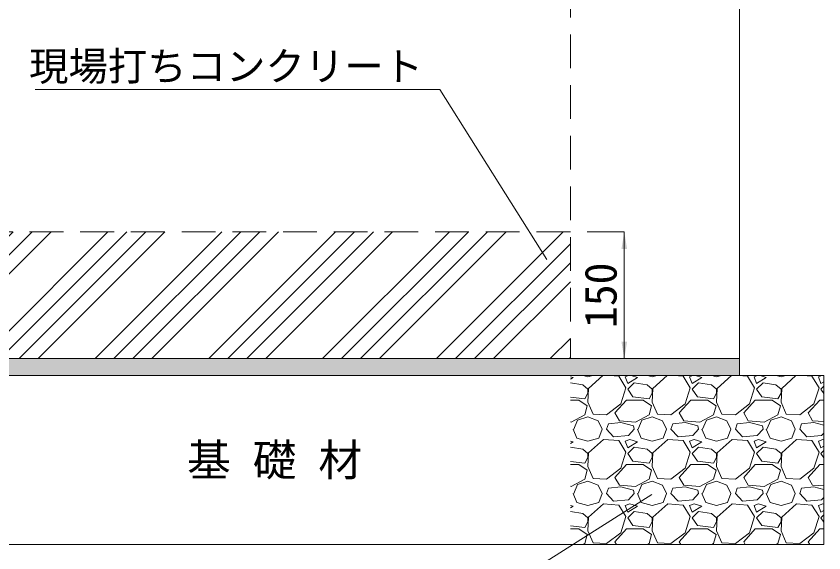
# Model space of a CAD drawing. Units: millimetres at full size; details may follow other scales. Extents: x 77366 to 106166, y -28085 to 6898.
# Drawn here: x 103085 to 104041, y -11102 to -10466 of the extents above; entities that cross this region are included whole.
import ezdxf
from ezdxf.enums import TextEntityAlignment as Align

# ---------------------------------------------------------------- set-up
doc = ezdxf.new("R2010")
doc.units = ezdxf.units.MM
doc.header["$LTSCALE"] = 50
doc.linetypes.add('USER2', pattern=[1.2, 0.8, -0.4])
for name, color, linetype, lineweight in [('ハッチング', 7, 'Continuous', 9), ('受枠', 3, 'USER2', 9), ('基礎', 7, 'Continuous', 5), ('寸法線', 7, 'Continuous', 13), ('引出線', 4, 'Continuous', 13), ('本体', 2, 'Continuous', 20)]:
    doc.layers.add(name, color=color, linetype=linetype, lineweight=lineweight)
doc.layers.add('モルタル', color=7, linetype='Continuous')
doc.layers.add('文字', color=7, linetype='Continuous')
doc.styles.add('ＭＳ ゴシック', font='')
doc.styles.get('ＭＳ ゴシック').set_extended_font_data('MS Gothic')

# ---------------------------------------------------------------- blocks, each defined once
blk = doc.blocks.new('filled_arrow')
at = {"color": 0, "linetype": 'Continuous', "lineweight": -2}
blk.add_solid([(7.5, 1.25), (0, 0), (7.5, -1.25)], dxfattribs=at)

msp = doc.modelspace()

# ---------------------------------------------------------------- hatches: boundary and pattern name
at = {"layer": 'ハッチング'}
h = msp.add_hatch(dxfattribs=at)
h.set_pattern_fill('USER', color=256, style=0, pattern_type=2)
h.set_pattern_definition([(45, (23900, -13638.4), (-67.35192, 67.35192), []), (45, (23922.45, -13638.4), (-67.35192, 67.35192), []), (45, (23944.9, -13638.4), (-67.35192, 67.35192), []), (45, (23967.35, -13638.4), (-67.35192, 67.35192), [])])
h.paths.add_polyline_path([(103040.8, -10721.94), (103040.8, -10871.94), (103740.8, -10871.94), (103740.8, -10721.94)])
at = {"layer": 'モルタル'}
msp.add_hatch(color=256, dxfattribs=at).paths.add_polyline_path([(103940.8, -10891.94), (103940.8, -10871.94), (102840.8, -10871.94), (102840.8, -10891.94)])

# ---------------------------------------------------------------- linework, layer by layer
at = {"layer": '受枠', "linetype": 'Continuous', "lineweight": 20}
msp.add_line((104040.8, -10891.94), (104040.8, -11091.94), dxfattribs=at)
at = {"layer": '基礎', "color": 3, "lineweight": 20}
for p, q in [((102740.8, -10891.94), (104040.8, -10891.94)), ((102740.8, -11091.94), (104040.8, -11091.94))]:
    msp.add_line(p, q, dxfattribs=at)
at = {"layer": '基礎'}
for p, q in [((103744.02, -10894.4), (103740.8, -10893.32)), ((103740.8, -10896.34), (103744.02, -10894.4)), ((103755.77, -10891.94), (103761.55, -10893.64)), ((103761.55, -10893.64), (103767.33, -10891.94)), ((103779.2, -10891.94), (103762.31, -10907.35)), ((103798.13, -10892.88), (103786.87, -10891.94)), ((103806.51, -10906.59), (103798.13, -10892.88)), ((103809.71, -10891.94), (103805.75, -10893.64)), ((103805.75, -10893.64), (103808.79, -10901.26)), ((103808.79, -10901.26), (103820.22, -10894.4)), ((103820.22, -10894.4), (103812.84, -10891.94)), ((103831.97, -10891.94), (103837.75, -10893.64)), ((103837.75, -10893.64), (103843.53, -10891.94)), ((103855.4, -10891.94), (103838.51, -10907.35)), ((103874.33, -10892.88), (103863.07, -10891.94)), ((103882.71, -10906.59), (103874.33, -10892.88)), ((103885.91, -10891.94), (103881.95, -10893.64)), ((103881.95, -10893.64), (103884.99, -10901.26)), ((103884.99, -10901.26), (103896.42, -10894.4)), ((103896.42, -10894.4), (103889.04, -10891.94)), ((103908.17, -10891.94), (103913.95, -10893.64)), ((103913.95, -10893.64), (103919.73, -10891.94)), ((103931.6, -10891.94), (103914.71, -10907.35)), ((103950.53, -10892.88), (103939.27, -10891.94)), ((103958.91, -10906.59), (103950.53, -10892.88)), ((103962.11, -10891.94), (103958.15, -10893.64)), ((103958.15, -10893.64), (103961.19, -10901.26)), ((103961.19, -10901.26), (103972.62, -10894.4)), ((103972.62, -10894.4), (103965.24, -10891.94)), ((103984.37, -10891.94), (103990.15, -10893.64)), ((103990.15, -10893.64), (103995.93, -10891.94)), ((104007.8, -10891.94), (103990.91, -10907.35)), ((104026.73, -10892.88), (104015.47, -10891.94)), ((104035.11, -10906.59), (104026.73, -10892.88)), ((104038.31, -10891.94), (104034.35, -10893.64)), ((104034.35, -10893.64), (104037.39, -10901.26)), ((103755.45, -10902.78), (103740.8, -10900.58)), ((103761.55, -10908.12), (103755.45, -10902.78)), ((103800.41, -10925.64), (103806.51, -10906.59)), ((103816.41, -10900.5), (103808.79, -10908.12)), ((103831.65, -10902.78), (103816.41, -10900.5)), ((103837.75, -10908.12), (103831.65, -10902.78)), ((103876.61, -10925.64), (103882.71, -10906.59)), ((103892.61, -10900.5), (103884.99, -10908.12)), ((103907.85, -10902.78), (103892.61, -10900.5)), ((103913.95, -10908.12), (103907.85, -10902.78)), ((103952.81, -10925.64), (103958.91, -10906.59)), ((103968.81, -10900.5), (103961.19, -10908.12)), ((103984.05, -10902.78), (103968.81, -10900.5)), ((103990.15, -10908.12), (103984.05, -10902.78)), ((104029.01, -10925.64), (104035.11, -10906.59)), ((104037.39, -10901.26), (104040.8, -10899.22)), ((104040.8, -10904.71), (104037.39, -10908.12)), ((103757.74, -10919.55), (103761.55, -10912.69)), ((103762.31, -10907.35), (103761.55, -10923.36)), ((103761.55, -10912.69), (103761.55, -10908.12)), ((103808.79, -10908.12), (103814.89, -10917.26)), ((103833.94, -10919.55), (103837.75, -10912.69)), ((103838.51, -10907.35), (103837.75, -10923.36)), ((103837.75, -10912.69), (103837.75, -10908.12)), ((103884.99, -10908.12), (103891.09, -10917.26)), ((103910.14, -10919.55), (103913.95, -10912.69)), ((103914.71, -10907.35), (103913.95, -10923.36)), ((103913.95, -10912.69), (103913.95, -10908.12)), ((103961.19, -10908.12), (103967.29, -10917.26)), ((103986.34, -10919.55), (103990.15, -10912.69)), ((103990.91, -10907.35), (103990.15, -10923.36)), ((103990.15, -10912.69), (103990.15, -10908.12)), ((104037.39, -10908.12), (104040.8, -10913.22)), ((103740.8, -10917.51), (103757.74, -10919.55)), ((103740.8, -10921.07), (103750.88, -10921.07)), ((103750.88, -10921.07), (103760.79, -10927.93)), ((103761.55, -10923.36), (103767.65, -10937.83)), ((103783.65, -10938.6), (103800.41, -10925.64)), ((103793.55, -10936.31), (103807.27, -10921.07)), ((103807.27, -10921.07), (103827.08, -10921.07)), ((103814.89, -10917.26), (103833.94, -10919.55)), ((103827.08, -10921.07), (103836.99, -10927.93)), ((103837.75, -10923.36), (103843.85, -10937.83)), ((103859.85, -10938.6), (103876.61, -10925.64)), ((103869.75, -10936.31), (103883.47, -10921.07)), ((103883.47, -10921.07), (103903.28, -10921.07)), ((103891.09, -10917.26), (103910.14, -10919.55)), ((103903.28, -10921.07), (103913.19, -10927.93)), ((103913.95, -10923.36), (103920.05, -10937.83)), ((103936.05, -10938.6), (103952.81, -10925.64)), ((103945.95, -10936.31), (103959.67, -10921.07)), ((103959.67, -10921.07), (103979.48, -10921.07)), ((103967.29, -10917.26), (103986.34, -10919.55)), ((103979.48, -10921.07), (103989.39, -10927.93)), ((103990.15, -10923.36), (103996.25, -10937.83)), ((104012.25, -10938.6), (104029.01, -10925.64)), ((104022.15, -10936.31), (104035.87, -10921.07)), ((104035.87, -10921.07), (104040.8, -10921.07)), ((103760.79, -10927.93), (103757.74, -10938.6)), ((103836.99, -10927.93), (103833.94, -10938.6)), ((103913.19, -10927.93), (103910.14, -10938.6)), ((103989.39, -10927.93), (103986.34, -10938.6)), ((103757.74, -10938.6), (103741.74, -10946.98)), ((103744.79, -10955.36), (103749.36, -10944.69)), ((103749.36, -10944.69), (103761.55, -10940.88)), ((103761.55, -10940.88), (103773.74, -10945.45)), ((103767.65, -10937.83), (103783.65, -10938.6)), ((103798.89, -10945.45), (103793.55, -10936.31)), ((103833.94, -10938.6), (103817.94, -10946.98)), ((103820.99, -10955.36), (103825.56, -10944.69)), ((103825.56, -10944.69), (103837.75, -10940.88)), ((103837.75, -10940.88), (103849.94, -10945.45)), ((103843.85, -10937.83), (103859.85, -10938.6)), ((103875.09, -10945.45), (103869.75, -10936.31)), ((103910.14, -10938.6), (103894.14, -10946.98)), ((103897.19, -10955.36), (103901.76, -10944.69)), ((103901.76, -10944.69), (103913.95, -10940.88)), ((103913.95, -10940.88), (103926.14, -10945.45)), ((103920.05, -10937.83), (103936.05, -10938.6)), ((103951.29, -10945.45), (103945.95, -10936.31)), ((103986.34, -10938.6), (103970.34, -10946.98)), ((103973.39, -10955.36), (103977.96, -10944.69)), ((103977.96, -10944.69), (103990.15, -10940.88)), ((103990.15, -10940.88), (104002.34, -10945.45)), ((103996.25, -10937.83), (104012.25, -10938.6)), ((104027.49, -10945.45), (104022.15, -10936.31)), ((103741.74, -10946.98), (103740.8, -10946.9)), ((103773.74, -10945.45), (103778.31, -10955.36)), ((103783.65, -10955.36), (103785.93, -10949.26)), ((103800.41, -10947.74), (103785.93, -10949.26)), ((103817.94, -10946.98), (103798.89, -10945.45)), ((103815.65, -10951.55), (103800.41, -10947.74)), ((103816.41, -10955.36), (103815.65, -10951.55)), ((103849.94, -10945.45), (103854.51, -10955.36)), ((103859.85, -10955.36), (103862.13, -10949.26)), ((103876.61, -10947.74), (103862.13, -10949.26)), ((103894.14, -10946.98), (103875.09, -10945.45)), ((103891.85, -10951.55), (103876.61, -10947.74)), ((103892.61, -10955.36), (103891.85, -10951.55)), ((103926.14, -10945.45), (103930.71, -10955.36)), ((103936.05, -10955.36), (103938.33, -10949.26)), ((103952.81, -10947.74), (103938.33, -10949.26)), ((103970.34, -10946.98), (103951.29, -10945.45)), ((103968.05, -10951.55), (103952.81, -10947.74)), ((103968.81, -10955.36), (103968.05, -10951.55)), ((104002.34, -10945.45), (104006.91, -10955.36)), ((104012.25, -10955.36), (104014.53, -10949.26)), ((104029.01, -10947.74), (104014.53, -10949.26)), ((104040.8, -10946.52), (104027.49, -10945.45)), ((104040.8, -10950.69), (104029.01, -10947.74)), ((103744.02, -10955.36), (103748.6, -10966.03)), ((103774.5, -10966.03), (103778.31, -10955.36)), ((103792.03, -10964.5), (103783.65, -10955.36)), ((103809.56, -10962.98), (103792.03, -10964.5)), ((103816.41, -10955.36), (103809.56, -10962.98)), ((103820.22, -10955.36), (103824.8, -10966.03)), ((103850.7, -10966.03), (103854.51, -10955.36)), ((103868.23, -10964.5), (103859.85, -10955.36)), ((103885.76, -10962.98), (103868.23, -10964.5)), ((103892.61, -10955.36), (103885.76, -10962.98)), ((103896.42, -10955.36), (103901, -10966.03)), ((103926.9, -10966.03), (103930.71, -10955.36)), ((103944.43, -10964.5), (103936.05, -10955.36)), ((103961.96, -10962.98), (103944.43, -10964.5)), ((103968.81, -10955.36), (103961.96, -10962.98)), ((103972.62, -10955.36), (103977.2, -10966.03)), ((104003.1, -10966.03), (104006.91, -10955.36)), ((104020.63, -10964.5), (104012.25, -10955.36)), ((104038.16, -10962.98), (104020.63, -10964.5)), ((104040.8, -10960.05), (104038.16, -10962.98)), ((103744.02, -10970.6), (103740.8, -10969.52)), ((103740.8, -10972.54), (103744.02, -10970.6)), ((103748.6, -10966.03), (103761.55, -10969.84)), ((103761.55, -10969.84), (103774.5, -10966.03)), ((103779.84, -10967.55), (103762.31, -10983.55)), ((103798.13, -10969.08), (103779.84, -10967.55)), ((103806.51, -10982.79), (103798.13, -10969.08)), ((103811.08, -10967.55), (103805.75, -10969.84)), ((103805.75, -10969.84), (103808.79, -10977.46)), ((103808.79, -10977.46), (103820.22, -10970.6)), ((103820.22, -10970.6), (103811.08, -10967.55)), ((103824.8, -10966.03), (103837.75, -10969.84)), ((103837.75, -10969.84), (103850.7, -10966.03)), ((103856.04, -10967.55), (103838.51, -10983.55)), ((103874.33, -10969.08), (103856.04, -10967.55)), ((103882.71, -10982.79), (103874.33, -10969.08)), ((103887.28, -10967.55), (103881.95, -10969.84)), ((103881.95, -10969.84), (103884.99, -10977.46)), ((103884.99, -10977.46), (103896.42, -10970.6)), ((103896.42, -10970.6), (103887.28, -10967.55)), ((103901, -10966.03), (103913.95, -10969.84)), ((103913.95, -10969.84), (103926.9, -10966.03)), ((103932.24, -10967.55), (103914.71, -10983.55)), ((103950.53, -10969.08), (103932.24, -10967.55)), ((103958.91, -10982.79), (103950.53, -10969.08)), ((103963.48, -10967.55), (103958.15, -10969.84)), ((103958.15, -10969.84), (103961.19, -10977.46)), ((103961.19, -10977.46), (103972.62, -10970.6)), ((103972.62, -10970.6), (103963.48, -10967.55)), ((103977.2, -10966.03), (103990.15, -10969.84)), ((103990.15, -10969.84), (104003.1, -10966.03)), ((104008.44, -10967.55), (103990.91, -10983.55)), ((104026.73, -10969.08), (104008.44, -10967.55)), ((104035.11, -10982.79), (104026.73, -10969.08)), ((104039.68, -10967.55), (104034.35, -10969.84)), ((104034.35, -10969.84), (104037.39, -10977.46)), ((104040.8, -10967.92), (104039.68, -10967.55)), ((103755.45, -10978.98), (103740.8, -10976.78)), ((103761.55, -10984.32), (103755.45, -10978.98)), ((103800.41, -11001.84), (103806.51, -10982.79)), ((103816.41, -10976.7), (103808.79, -10984.32)), ((103831.65, -10978.98), (103816.41, -10976.7)), ((103837.75, -10984.32), (103831.65, -10978.98)), ((103876.61, -11001.84), (103882.71, -10982.79)), ((103892.61, -10976.7), (103884.99, -10984.32)), ((103907.85, -10978.98), (103892.61, -10976.7)), ((103913.95, -10984.32), (103907.85, -10978.98)), ((103952.81, -11001.84), (103958.91, -10982.79)), ((103968.81, -10976.7), (103961.19, -10984.32)), ((103984.05, -10978.98), (103968.81, -10976.7)), ((103990.15, -10984.32), (103984.05, -10978.98)), ((104029.01, -11001.84), (104035.11, -10982.79)), ((104037.39, -10977.46), (104040.8, -10975.42)), ((104040.8, -10980.91), (104037.39, -10984.32)), ((103757.74, -10995.75), (103761.55, -10988.89)), ((103762.31, -10983.55), (103761.55, -10999.56)), ((103761.55, -10988.89), (103761.55, -10984.32)), ((103808.79, -10984.32), (103814.89, -10993.46)), ((103833.94, -10995.75), (103837.75, -10988.89)), ((103838.51, -10983.55), (103837.75, -10999.56)), ((103837.75, -10988.89), (103837.75, -10984.32)), ((103884.99, -10984.32), (103891.09, -10993.46)), ((103910.14, -10995.75), (103913.95, -10988.89)), ((103914.71, -10983.55), (103913.95, -10999.56)), ((103913.95, -10988.89), (103913.95, -10984.32)), ((103961.19, -10984.32), (103967.29, -10993.46)), ((103986.34, -10995.75), (103990.15, -10988.89)), ((103990.91, -10983.55), (103990.15, -10999.56)), ((103990.15, -10988.89), (103990.15, -10984.32)), ((104037.39, -10984.32), (104040.8, -10989.42)), ((103740.8, -10993.71), (103757.74, -10995.75)), ((103740.8, -10997.27), (103750.88, -10997.27)), ((103750.88, -10997.27), (103760.79, -11004.13)), ((103761.55, -10999.56), (103767.65, -11014.03)), ((103783.65, -11014.8), (103800.41, -11001.84)), ((103793.55, -11012.51), (103807.27, -10997.27)), ((103807.27, -10997.27), (103827.08, -10997.27)), ((103814.89, -10993.46), (103833.94, -10995.75)), ((103827.08, -10997.27), (103836.99, -11004.13)), ((103837.75, -10999.56), (103843.85, -11014.03)), ((103859.85, -11014.8), (103876.61, -11001.84)), ((103869.75, -11012.51), (103883.47, -10997.27)), ((103883.47, -10997.27), (103903.28, -10997.27)), ((103891.09, -10993.46), (103910.14, -10995.75)), ((103903.28, -10997.27), (103913.19, -11004.13)), ((103913.95, -10999.56), (103920.05, -11014.03)), ((103936.05, -11014.8), (103952.81, -11001.84)), ((103945.95, -11012.51), (103959.67, -10997.27)), ((103959.67, -10997.27), (103979.48, -10997.27)), ((103967.29, -10993.46), (103986.34, -10995.75)), ((103979.48, -10997.27), (103989.39, -11004.13)), ((103990.15, -10999.56), (103996.25, -11014.03)), ((104012.25, -11014.8), (104029.01, -11001.84)), ((104022.15, -11012.51), (104035.87, -10997.27)), ((104035.87, -10997.27), (104040.8, -10997.27)), ((103760.79, -11004.13), (103757.74, -11014.8)), ((103836.99, -11004.13), (103833.94, -11014.8)), ((103913.19, -11004.13), (103910.14, -11014.8)), ((103989.39, -11004.13), (103986.34, -11014.8)), ((103757.74, -11014.8), (103741.74, -11023.18)), ((103744.79, -11031.56), (103749.36, -11020.89)), ((103749.36, -11020.89), (103761.55, -11017.08)), ((103761.55, -11017.08), (103773.74, -11021.65)), ((103767.65, -11014.03), (103783.65, -11014.8)), ((103798.89, -11021.65), (103793.55, -11012.51)), ((103833.94, -11014.8), (103817.94, -11023.18)), ((103820.99, -11031.56), (103825.56, -11020.89)), ((103825.56, -11020.89), (103837.75, -11017.08)), ((103837.75, -11017.08), (103849.94, -11021.65)), ((103843.85, -11014.03), (103859.85, -11014.8)), ((103875.09, -11021.65), (103869.75, -11012.51)), ((103910.14, -11014.8), (103894.14, -11023.18)), ((103897.19, -11031.56), (103901.76, -11020.89)), ((103901.76, -11020.89), (103913.95, -11017.08)), ((103913.95, -11017.08), (103926.14, -11021.65)), ((103920.05, -11014.03), (103936.05, -11014.8)), ((103951.29, -11021.65), (103945.95, -11012.51)), ((103986.34, -11014.8), (103970.34, -11023.18)), ((103973.39, -11031.56), (103977.96, -11020.89)), ((103977.96, -11020.89), (103990.15, -11017.08)), ((103990.15, -11017.08), (104002.34, -11021.65)), ((103996.25, -11014.03), (104012.25, -11014.8)), ((104027.49, -11021.65), (104022.15, -11012.51)), ((103741.74, -11023.18), (103740.8, -11023.1)), ((103773.74, -11021.65), (103778.31, -11031.56)), ((103783.65, -11031.56), (103785.93, -11025.46)), ((103800.41, -11023.94), (103785.93, -11025.46)), ((103817.94, -11023.18), (103798.89, -11021.65)), ((103815.65, -11027.75), (103800.41, -11023.94)), ((103816.41, -11031.56), (103815.65, -11027.75)), ((103849.94, -11021.65), (103854.51, -11031.56)), ((103859.85, -11031.56), (103862.13, -11025.46)), ((103876.61, -11023.94), (103862.13, -11025.46)), ((103894.14, -11023.18), (103875.09, -11021.65)), ((103891.85, -11027.75), (103876.61, -11023.94)), ((103892.61, -11031.56), (103891.85, -11027.75)), ((103926.14, -11021.65), (103930.71, -11031.56)), ((103936.05, -11031.56), (103938.33, -11025.46)), ((103952.81, -11023.94), (103938.33, -11025.46)), ((103970.34, -11023.18), (103951.29, -11021.65)), ((103968.05, -11027.75), (103952.81, -11023.94)), ((103968.81, -11031.56), (103968.05, -11027.75)), ((104002.34, -11021.65), (104006.91, -11031.56)), ((104012.25, -11031.56), (104014.53, -11025.46)), ((104029.01, -11023.94), (104014.53, -11025.46)), ((104040.8, -11022.72), (104027.49, -11021.65)), ((104040.8, -11026.89), (104029.01, -11023.94)), ((103744.02, -11031.56), (103748.6, -11042.23)), ((103774.5, -11042.23), (103778.31, -11031.56)), ((103792.03, -11040.7), (103783.65, -11031.56)), ((103809.56, -11039.18), (103792.03, -11040.7)), ((103816.41, -11031.56), (103809.56, -11039.18)), ((103820.22, -11031.56), (103824.8, -11042.23)), ((103850.7, -11042.23), (103854.51, -11031.56)), ((103868.23, -11040.7), (103859.85, -11031.56)), ((103885.76, -11039.18), (103868.23, -11040.7)), ((103892.61, -11031.56), (103885.76, -11039.18)), ((103896.42, -11031.56), (103901, -11042.23)), ((103926.9, -11042.23), (103930.71, -11031.56)), ((103944.43, -11040.7), (103936.05, -11031.56)), ((103961.96, -11039.18), (103944.43, -11040.7)), ((103968.81, -11031.56), (103961.96, -11039.18)), ((103972.62, -11031.56), (103977.2, -11042.23)), ((104003.1, -11042.23), (104006.91, -11031.56)), ((104020.63, -11040.7), (104012.25, -11031.56)), ((104038.16, -11039.18), (104020.63, -11040.7)), ((104040.8, -11036.25), (104038.16, -11039.18)), ((103744.02, -11046.8), (103740.8, -11045.72)), ((103740.8, -11048.74), (103744.02, -11046.8)), ((103748.6, -11042.23), (103761.55, -11046.04)), ((103761.55, -11046.04), (103774.5, -11042.23)), ((103779.84, -11043.75), (103762.31, -11059.75)), ((103798.13, -11045.28), (103779.84, -11043.75)), ((103806.51, -11058.99), (103798.13, -11045.28)), ((103811.08, -11043.75), (103805.75, -11046.04)), ((103805.75, -11046.04), (103808.79, -11053.66)), ((103808.79, -11053.66), (103820.22, -11046.8)), ((103820.22, -11046.8), (103811.08, -11043.75)), ((103824.8, -11042.23), (103837.75, -11046.04)), ((103837.75, -11046.04), (103850.7, -11042.23)), ((103856.04, -11043.75), (103838.51, -11059.75)), ((103874.33, -11045.28), (103856.04, -11043.75)), ((103882.71, -11058.99), (103874.33, -11045.28)), ((103887.28, -11043.75), (103881.95, -11046.04)), ((103881.95, -11046.04), (103884.99, -11053.66)), ((103884.99, -11053.66), (103896.42, -11046.8)), ((103896.42, -11046.8), (103887.28, -11043.75)), ((103901, -11042.23), (103913.95, -11046.04)), ((103913.95, -11046.04), (103926.9, -11042.23)), ((103932.24, -11043.75), (103914.71, -11059.75)), ((103950.53, -11045.28), (103932.24, -11043.75)), ((103958.91, -11058.99), (103950.53, -11045.28)), ((103963.48, -11043.75), (103958.15, -11046.04)), ((103958.15, -11046.04), (103961.19, -11053.66)), ((103961.19, -11053.66), (103972.62, -11046.8)), ((103972.62, -11046.8), (103963.48, -11043.75)), ((103977.2, -11042.23), (103990.15, -11046.04)), ((103990.15, -11046.04), (104003.1, -11042.23)), ((104008.44, -11043.75), (103990.91, -11059.75)), ((104026.73, -11045.28), (104008.44, -11043.75)), ((104035.11, -11058.99), (104026.73, -11045.28)), ((104039.68, -11043.75), (104034.35, -11046.04)), ((104034.35, -11046.04), (104037.39, -11053.66)), ((104040.8, -11044.12), (104039.68, -11043.75)), ((103755.45, -11055.18), (103740.8, -11052.98)), ((103761.55, -11060.52), (103755.45, -11055.18)), ((103800.41, -11078.04), (103806.51, -11058.99)), ((103816.41, -11052.9), (103808.79, -11060.52)), ((103831.65, -11055.18), (103816.41, -11052.9)), ((103837.75, -11060.52), (103831.65, -11055.18)), ((103876.61, -11078.04), (103882.71, -11058.99)), ((103892.61, -11052.9), (103884.99, -11060.52)), ((103907.85, -11055.18), (103892.61, -11052.9)), ((103913.95, -11060.52), (103907.85, -11055.18)), ((103952.81, -11078.04), (103958.91, -11058.99)), ((103968.81, -11052.9), (103961.19, -11060.52)), ((103984.05, -11055.18), (103968.81, -11052.9)), ((103990.15, -11060.52), (103984.05, -11055.18)), ((104029.01, -11078.04), (104035.11, -11058.99)), ((104037.39, -11053.66), (104040.8, -11051.62)), ((104040.8, -11057.11), (104037.39, -11060.52)), ((103757.74, -11071.95), (103761.55, -11065.09)), ((103762.31, -11059.75), (103761.55, -11075.76)), ((103761.55, -11065.09), (103761.55, -11060.52)), ((103808.79, -11060.52), (103814.89, -11069.66)), ((103833.94, -11071.95), (103837.75, -11065.09)), ((103838.51, -11059.75), (103837.75, -11075.76)), ((103837.75, -11065.09), (103837.75, -11060.52)), ((103884.99, -11060.52), (103891.09, -11069.66)), ((103910.14, -11071.95), (103913.95, -11065.09)), ((103914.71, -11059.75), (103913.95, -11075.76)), ((103913.95, -11065.09), (103913.95, -11060.52)), ((103961.19, -11060.52), (103967.29, -11069.66)), ((103986.34, -11071.95), (103990.15, -11065.09)), ((103990.91, -11059.75), (103990.15, -11075.76)), ((103990.15, -11065.09), (103990.15, -11060.52)), ((104037.39, -11060.52), (104040.8, -11065.62)), ((103740.8, -11069.91), (103757.74, -11071.95)), ((103740.8, -11073.47), (103750.88, -11073.47)), ((103750.88, -11073.47), (103760.79, -11080.33)), ((103761.55, -11075.76), (103767.65, -11090.23)), ((103783.65, -11091), (103800.41, -11078.04)), ((103793.55, -11088.71), (103807.27, -11073.47)), ((103807.27, -11073.47), (103827.08, -11073.47)), ((103814.89, -11069.66), (103833.94, -11071.95)), ((103827.08, -11073.47), (103836.99, -11080.33)), ((103837.75, -11075.76), (103843.85, -11090.23)), ((103859.85, -11091), (103876.61, -11078.04)), ((103869.75, -11088.71), (103883.47, -11073.47)), ((103883.47, -11073.47), (103903.28, -11073.47)), ((103891.09, -11069.66), (103910.14, -11071.95)), ((103903.28, -11073.47), (103913.19, -11080.33)), ((103913.95, -11075.76), (103920.05, -11090.23)), ((103936.05, -11091), (103952.81, -11078.04)), ((103945.95, -11088.71), (103959.67, -11073.47)), ((103959.67, -11073.47), (103979.48, -11073.47)), ((103967.29, -11069.66), (103986.34, -11071.95)), ((103979.48, -11073.47), (103989.39, -11080.33)), ((103990.15, -11075.76), (103996.25, -11090.23)), ((104012.25, -11091), (104029.01, -11078.04)), ((104022.15, -11088.71), (104035.87, -11073.47)), ((104035.87, -11073.47), (104040.8, -11073.47)), ((103760.79, -11080.33), (103757.74, -11091)), ((103836.99, -11080.33), (103833.94, -11091)), ((103913.19, -11080.33), (103910.14, -11091)), ((103989.39, -11080.33), (103986.34, -11091)), ((103757.74, -11091), (103755.94, -11091.94)), ((103767.65, -11090.23), (103783.65, -11091)), ((103795.44, -11091.94), (103793.55, -11088.71)), ((103833.94, -11091), (103832.14, -11091.94)), ((103843.85, -11090.23), (103859.85, -11091)), ((103871.64, -11091.94), (103869.75, -11088.71)), ((103910.14, -11091), (103908.34, -11091.94)), ((103920.05, -11090.23), (103936.05, -11091)), ((103947.84, -11091.94), (103945.95, -11088.71)), ((103986.34, -11091), (103984.54, -11091.94)), ((103996.25, -11090.23), (104012.25, -11091)), ((104024.04, -11091.94), (104022.15, -11088.71))]:
    msp.add_line(p, q, dxfattribs=at)
at = {"layer": '寸法線'}
for p, q in [((103760.8, -10721.94), (103804.61, -10721.94)), ((103804.61, -10871.94), (103804.61, -10721.94)), ((103760.8, -10871.94), (103804.61, -10871.94))]:
    msp.add_line(p, q, dxfattribs=at)
at = {"layer": '引出線'}
for points in [[(103712.77, -10754.71), (103586.44, -10553.42), (103107.58, -10553.42)], [(103837.07, -11032.65), (103579.55, -11196.35), (103191.33, -11196.35)]]:
    msp.add_lwpolyline(points, dxfattribs=at)
at = {"layer": '本体'}
for p, q in [((103940.8, -9777.94), (103940.8, -10871.94)), ((102840.8, -10871.94), (103940.8, -10871.94)), ((103940.8, -10871.94), (103940.8, -10891.94)), ((102890.8, -10891.94), (103890.8, -10891.94))]:
    msp.add_line(p, q, dxfattribs=at)
at = {"layer": '本体', "linetype": 'USER2', "lineweight": 9}
for p, q in [((103740.8, -9827.94), (103740.8, -10871.94)), ((103040.8, -10721.94), (103740.8, -10721.94))]:
    msp.add_line(p, q, dxfattribs=at)

# ---------------------------------------------------------------- block references
at = {"layer": '寸法線', "xscale": 2.67, "yscale": 2.67}
for p, rotation in [((103804.61, -10721.94), 270), ((103804.61, -10871.94), 90)]:
    msp.add_blockref('filled_arrow', p, dxfattribs=dict(at, rotation=rotation))
at = {"layer": '引出線', "xscale": 0.133, "yscale": 0.133}
for p, rotation in [((103712.77, -10754.71), 122.1), ((103837.07, -11032.65), 212.4)]:
    msp.add_blockref('filled_arrow', p, dxfattribs=dict(at, rotation=rotation))

# ---------------------------------------------------------------- texts
at = {"layer": '寸法線', "style": 'ＭＳ ゴシック'}
msp.add_text('150', height=37.98, rotation=90, dxfattribs=at).set_placement((103776.61, -10796.94), align=Align.MIDDLE_CENTER)
at = {"layer": '引出線', "style": 'ＭＳ ゴシック'}
msp.add_text('現場打ちコンクリート', height=34.18, dxfattribs=at).set_placement((103566.44, -10508.58), align=Align.TOP_RIGHT)
at = {"layer": '文字', "style": 'ＭＳ ゴシック'}
msp.add_text('基 礎 材', height=37.98, dxfattribs=at).set_placement((103390.8, -10991.94), align=Align.MIDDLE_CENTER)

doc.saveas('drawing.dxf')
